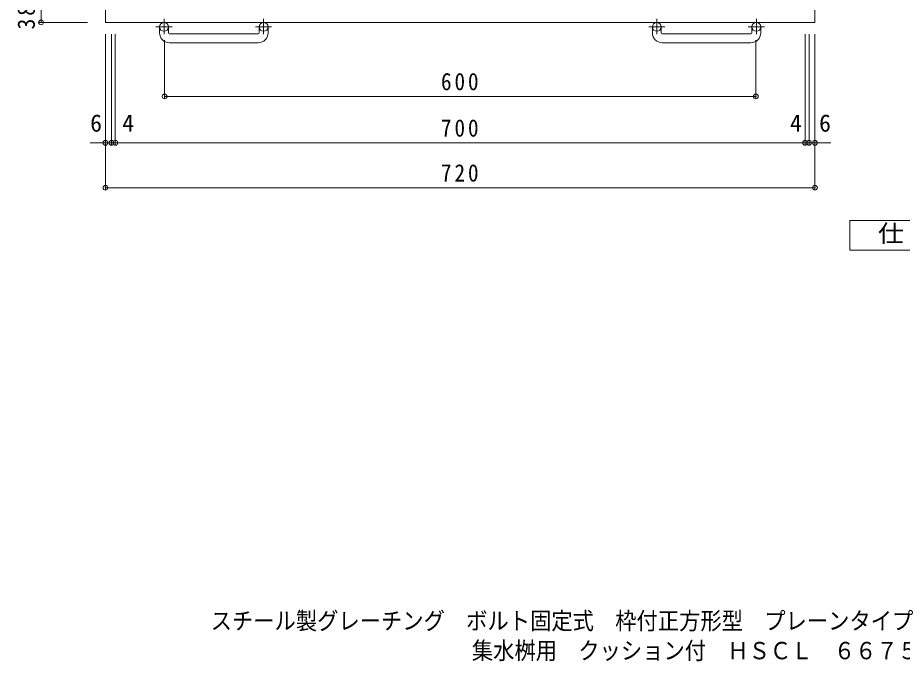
# Model space of a CAD drawing. Units: millimetres at full size, sheet at 1:6. Extents: x -893 to 1068, y -823 to 803.
# Drawn here: x -708 to 189, y -823 to -171 of the extents above; entities that cross this region are included whole.
import ezdxf
from ezdxf.enums import TextEntityAlignment as Align

# ---------------------------------------------------------------- set-up
doc = ezdxf.new("R2010")
doc.units = ezdxf.units.MM
doc.header["$LTSCALE"] = 6
doc.header["$PDMODE"] = 32
doc.header["$PDSIZE"] = 4.8
doc.linetypes.add('CHAIN1', pattern=[8, 5, -1, 1, -1])
for name, color, linetype, lineweight in [('E-1', 2, 'Continuous', 9), ('E-4', 7, 'Continuous', 9), ('F-F_F-Fﾚｲﾔ', 2, 'Continuous', 9)]:
    doc.layers.add(name, color=color, linetype=linetype, lineweight=lineweight)
doc.styles.add('ＭＳ ゴシック', font='')
doc.styles.get('ＭＳ ゴシック').set_extended_font_data('MS Gothic')

msp = doc.modelspace()

# ---------------------------------------------------------------- linework, layer by layer
at = {"layer": 'E-1'}
for p, q in [((-619.401, 544.492), (-619.401, -175.508)), ((100.599, -175.508), (100.599, 544.492)), ((-619.401, -175.508), (100.599, -175.508)), ((-564.402, -186.109), (-564.402, -180.009)), ((-555.402, -186.109), (-555.402, -180.009)), ((-554.402, -187.109), (-464.402, -187.109)), ((-463.402, -186.109), (-463.402, -180.009)), ((-454.402, -186.109), (-454.402, -180.009)), ((-64.402, -186.109), (-64.402, -180.009)), ((-55.402, -186.109), (-55.402, -180.009)), ((-54.402, -187.109), (35.598, -187.109)), ((36.598, -186.109), (36.598, -180.009)), ((45.598, -186.109), (45.598, -180.009)), ((-464.402, -196.108), (-554.402, -196.108)), ((35.598, -196.108), (-54.402, -196.108))]:
    msp.add_line(p, q, dxfattribs=at)
at = {"layer": 'E-1', "linetype": 'CHAIN1'}
for p, q in [((-559.902, -171.902), (-559.902, -187.498)), ((-458.901, -171.902), (-458.901, -187.498)), ((-59.902, -171.902), (-59.902, -187.498)), ((41.099, -171.902), (41.099, -187.498)), ((-551.738, -180.009), (-568.146, -180.009)), ((-450.738, -180.009), (-467.145, -180.009)), ((-51.738, -180.009), (-68.146, -180.009)), ((49.262, -180.009), (32.855, -180.009))]:
    msp.add_line(p, q, dxfattribs=at)
at = {"layer": 'E-1'}
for centre in [(-559.902, -180.009), (-458.901, -180.009), (-59.902, -180.009), (41.099, -180.009)]:
    msp.add_circle(centre, 4.5, dxfattribs=at)
for centre, radius, start, end in [((-554.402, -186.109), 10, 180, 270), ((-554.402, -186.109), 1, 180, 270), ((-464.402, -186.109), 10, 270, 0), ((-464.402, -186.109), 1, 270, 0), ((-54.402, -186.109), 10, 180, 270), ((-54.402, -186.109), 1, 180, 270), ((35.598, -186.109), 10, 270, 0), ((35.598, -186.109), 1, 270, 0)]:
    msp.add_arc(centre, radius, start, end, dxfattribs=at)
at = {"layer": 'E-4'}
for p, q in [((-684.758, -175.509), (-684.758, -137.009)), ((-686.558, -175.509), (-637.758, -175.509)), ((-619.401, -344.909), (-619.401, -187.508)), ((-613.401, -299.376), (-613.401, -187.508)), ((-609.351, -299.376), (-609.351, -187.508)), ((90.549, -299.376), (90.549, -187.508)), ((94.598, -299.376), (94.598, -187.508)), ((100.599, -344.909), (100.599, -187.508)), ((-559.401, -252.309), (-559.401, -193.509)), ((40.599, -252.309), (40.599, -193.509)), ((-559.401, -250.509), (40.599, -250.509)), ((-619.401, -297.576), (-634.871, -297.576)), ((-619.401, -297.576), (-613.401, -297.576)), ((-613.401, -297.576), (-609.351, -297.576)), ((-609.351, -297.576), (90.549, -297.576)), ((90.549, -297.576), (94.598, -297.576)), ((94.598, -297.576), (100.599, -297.576)), ((100.599, -297.576), (116.823, -297.576)), ((-619.401, -343.109), (100.599, -343.109))]:
    msp.add_line(p, q, dxfattribs=at)
for p in [(-684.758, -175.509), (-559.401, -250.509), (40.599, -250.509), (-619.401, -297.576), (-613.401, -297.576), (-609.351, -297.576), (90.549, -297.576), (94.598, -297.576), (100.599, -297.576), (-619.401, -343.109), (100.599, -343.109)]:
    msp.add_point(p, dxfattribs=at)
at = {"layer": 'F-F_F-Fﾚｲﾔ'}
msp.add_lwpolyline([(135.943, -406.445), (135.943, -376.444), (270.943, -376.444), (270.943, -406.445)], close=True, dxfattribs=at)

# ---------------------------------------------------------------- texts
at = {"layer": 'E-4', "color": 2, "style": 'ＭＳ ゴシック'}
for s, p in [('6', (-634.871, -291.576)), ('4', (-602.319, -291.576)), ('4', (75.203, -291.576)), ('6', (104.823, -291.576))]:
    msp.add_text(s, height=17.6, dxfattribs=at).set_placement(p, align=Align.BOTTOM_LEFT)
at = {"layer": 'E-4', "color": 2, "insert": (-690.758, -182.509), "char_height": 17.6, "attachment_point": 7, "rotation": 90, "style": 'ＭＳ ゴシック'}
msp.add_mtext('\\T1.28;\\W0.9;38.5', dxfattribs=at)
at = {"layer": 'E-4', "color": 2, "char_height": 17.6, "attachment_point": 7, "style": 'ＭＳ ゴシック'}
for s, insert in [('\\T1.27;\\W0.9;600', (-278.901, -244.509)), ('\\T1.27;\\W0.9;700', (-278.901, -291.576)), ('\\T1.27;\\W0.9;720', (-278.901, -337.109))]:
    msp.add_mtext(s, dxfattribs=dict(at, insert=insert))
at = {"layer": 'F-F_F-Fﾚｲﾔ', "style": 'ＭＳ ゴシック'}
for s, width, p in [('仕\u3000様', 1.1, (164.443, -403.444)), ('スチール製グレーチング\u3000ボルト固定式\u3000枠付正方形型\u3000プレーンタイプ', 0.9, (-512.598, -796.274)), ('集水桝用\u3000クッション付\u3000ＨＳＣＬ\u3000６６７５－ｂ', 0.9, (-247.575, -826.488))]:
    msp.add_text(s, height=17.6, dxfattribs=dict(at, width=width)).set_placement(p, align=Align.BOTTOM_LEFT)

doc.saveas('drawing.dxf')
